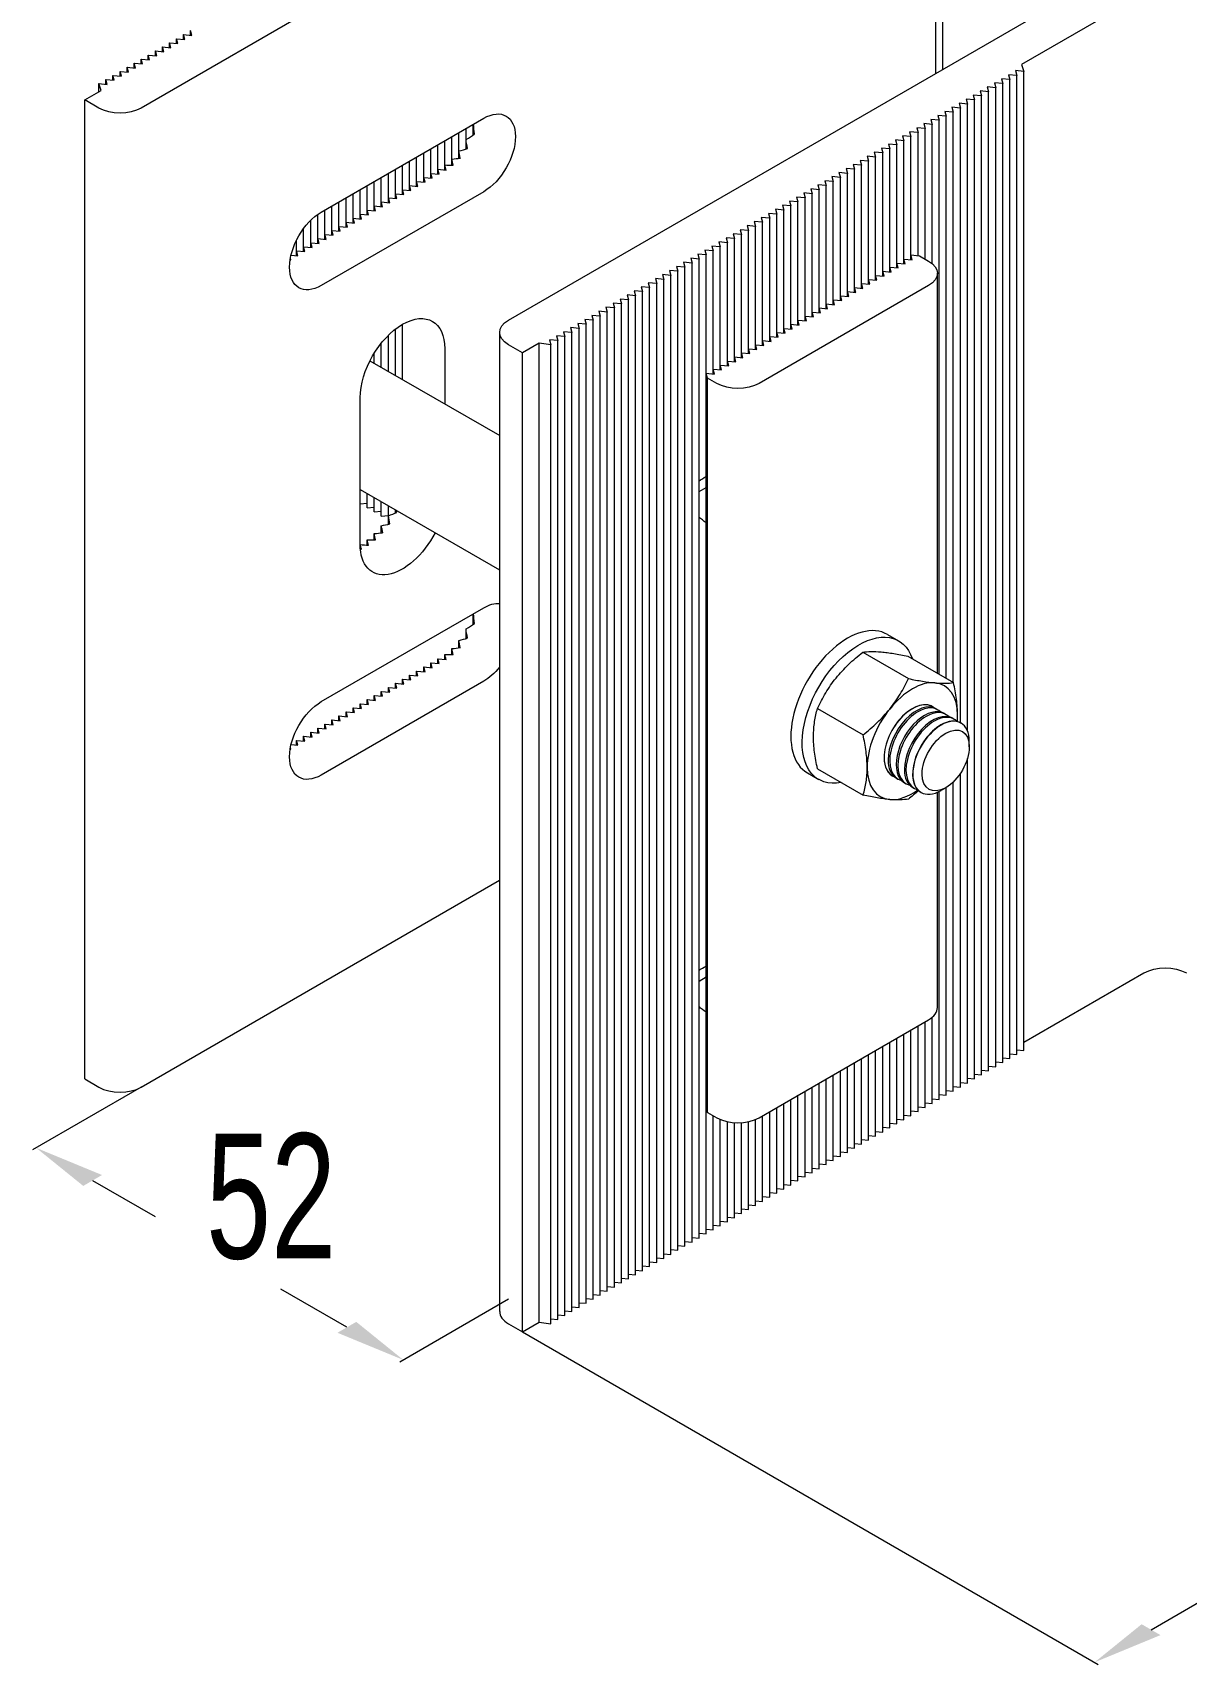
# Model space of a CAD drawing. Extents: x -37 to 4620, y -49 to 348.
# Drawn here: x 1564.87 to 1585.67, y 179.06 to 208.46 of the extents above; entities that cross this region are included whole.
import ezdxf

# ---------------------------------------------------------------- set-up
doc = ezdxf.new("R2010")
doc.units = 0
doc.header["$LTSCALE"] = 5
doc.layers.add('4', color=160, linetype='CONTINUOUS', lineweight=18)
doc.layers.add('PV-B6A89', color=7, linetype='CONTINUOUS', lineweight=15)
doc.styles.add('2-5', font='russ.shx', dxfattribs={"width": 0.7, "height": 2.5})

# ---------------------------------------------------------------- blocks, each defined once
blk = doc.blocks.new('*U43')
at = {"layer": 'PV-B6A89'}
for p, q in [((241.5, -49, 192.5), (281.5, -9, 272.5)), ((282.17, -10.33, 271.83), (281.5, -9, 272.5)), ((281.5, -9, 272.5), (283.06, -9.78, 273.28)), ((282.83, -9.67, 273.17), (283.17, -9.33, 273.83)), ((283.06, -9.78, 273.28), (283.17, -9.33, 273.83)), ((283.17, -9.33, 273.83), (283.73, -9.96, 273.77)), ((283.64, -9.86, 273.78), (283.83, -9.67, 274.17)), ((283.73, -9.96, 273.77), (283.83, -9.67, 274.17)), ((283.83, -9.67, 274.17), (284.4, -10.29, 274.1)), ((284.31, -10.19, 274.11), (284.5, -10, 274.5)), ((284.4, -10.29, 274.1), (284.5, -10, 274.5)), ((284.5, -10, 274.5), (285.06, -10.63, 274.44)), ((284.97, -10.53, 274.45), (285.17, -10.33, 274.83)), ((285.06, -10.63, 274.44), (285.17, -10.33, 274.83)), ((285.17, -10.33, 274.83), (285.73, -10.96, 274.77)), ((285.64, -10.86, 274.78), (285.83, -10.67, 275.17)), ((285.73, -10.96, 274.77), (285.83, -10.67, 275.17)), ((285.83, -10.67, 275.17), (286.4, -11.29, 275.1)), ((286.31, -11.19, 275.11), (286.5, -11, 275.5)), ((286.4, -11.29, 275.1), (286.5, -11, 275.5)), ((286.5, -11, 275.5), (287.06, -11.63, 275.44)), ((286.97, -11.53, 275.45), (287.17, -11.33, 275.83)), ((287.06, -11.63, 275.44), (287.17, -11.33, 275.83)), ((287.17, -11.33, 275.83), (287.73, -11.96, 275.77)), ((287.64, -11.86, 275.78), (287.83, -11.67, 276.17)), ((287.73, -11.96, 275.77), (287.83, -11.67, 276.17)), ((287.83, -11.67, 276.17), (288.4, -12.29, 276.1)), ((288.31, -12.19, 276.11), (288.5, -12, 276.5)), ((288.4, -12.29, 276.1), (288.5, -12, 276.5)), ((288.5, -12, 276.5), (289.06, -12.63, 276.44)), ((288.97, -12.53, 276.45), (289.17, -12.33, 276.83)), ((289.06, -12.63, 276.44), (289.17, -12.33, 276.83)), ((289.17, -12.33, 276.83), (289.73, -12.96, 276.77)), ((289.64, -12.86, 276.78), (289.83, -12.67, 277.17)), ((289.73, -12.96, 276.77), (289.83, -12.67, 277.17)), ((289.83, -12.67, 277.17), (290.4, -13.29, 277.1)), ((290.31, -13.19, 277.11), (290.5, -13, 277.5)), ((290.4, -13.29, 277.1), (290.5, -13, 277.5)), ((290.5, -13, 277.5), (291.06, -13.63, 277.44)), ((341.17, -41.33, 299.83), (285.17, -13.33, 271.83)), ((290.97, -13.53, 277.45), (291.17, -13.33, 277.83)), ((291.06, -13.63, 277.44), (291.17, -13.33, 277.83)), ((291.17, -13.33, 277.83), (291.73, -13.96, 277.77)), ((291.64, -13.86, 277.78), (291.83, -13.67, 278.17)), ((291.73, -13.96, 277.77), (291.83, -13.67, 278.17)), ((289.51, -30.07, 259.44), (289.56, -30.13, 259.44)), ((289.56, -30.13, 259.44), (289.6, -30.02, 259.57)), ((289.77, -29.95, 259.82), (290.23, -30.46, 259.77)), ((290.14, -30.36, 259.78), (290.33, -30.17, 260.17)), ((290.23, -30.46, 259.77), (290.33, -30.17, 260.17)), ((290.33, -30.17, 260.17), (290.78, -29.72, 261.05)), ((290.33, -30.17, 260.17), (290.9, -30.79, 260.1)), ((290.81, -30.69, 260.11), (291, -30.5, 260.5)), ((290.9, -30.79, 260.1), (291, -30.5, 260.5)), ((291, -30.5, 260.5), (291.75, -29.75, 261.99)), ((291, -30.5, 260.5), (291.56, -31.13, 260.44)), ((291.47, -31.03, 260.45), (291.67, -30.83, 260.83)), ((291.56, -31.13, 260.44), (291.67, -30.83, 260.83)), ((291.67, -30.83, 260.83), (292.58, -29.92, 262.66)), ((291.67, -30.83, 260.83), (292.23, -31.46, 260.77)), ((292.33, -31.17, 261.17), (293.32, -30.18, 263.15)), ((293, -31.5, 261.5), (294, -30.5, 263.5)), ((293.67, -30.33, 263.33), (309, -38, 271)), ((293.67, -31.83, 261.83), (294.67, -30.83, 263.83)), ((292.14, -31.36, 260.78), (292.33, -31.17, 261.17)), ((292.23, -31.46, 260.77), (292.33, -31.17, 261.17)), ((292.33, -31.17, 261.17), (292.9, -31.79, 261.1)), ((292.81, -31.69, 261.11), (293, -31.5, 261.5)), ((292.9, -31.79, 261.1), (293, -31.5, 261.5)), ((293, -31.5, 261.5), (293.56, -32.13, 261.44)), ((293.47, -32.03, 261.45), (293.67, -31.83, 261.83)), ((293.56, -32.13, 261.44), (293.67, -31.83, 261.83)), ((293.67, -31.83, 261.83), (294.23, -32.46, 261.77)), ((294.14, -32.36, 261.78), (294.33, -32.17, 262.17)), ((294.23, -32.46, 261.77), (294.33, -32.17, 262.17)), ((294.33, -32.17, 262.17), (295.33, -31.17, 264.17)), ((294.33, -32.17, 262.17), (294.9, -32.79, 262.1)), ((294.81, -32.69, 262.11), (295, -32.5, 262.5)), ((294.9, -32.79, 262.1), (295, -32.5, 262.5)), ((295, -32.5, 262.5), (296, -31.5, 264.5)), ((295, -32.5, 262.5), (295.56, -33.13, 262.44)), ((295.67, -32.83, 262.83), (296.67, -31.83, 264.83)), ((296.33, -33.17, 263.17), (297.33, -32.17, 265.17)), ((297, -33.5, 263.5), (298, -32.5, 265.5)), ((306, -41, 265), (290.67, -33.33, 257.33)), ((295.47, -33.03, 262.45), (295.67, -32.83, 262.83)), ((295.56, -33.13, 262.44), (295.67, -32.83, 262.83)), ((295.67, -32.83, 262.83), (296.23, -33.46, 262.77)), ((296.14, -33.36, 262.78), (296.33, -33.17, 263.17)), ((296.23, -33.46, 262.77), (296.33, -33.17, 263.17)), ((296.33, -33.17, 263.17), (296.9, -33.79, 263.1)), ((296.81, -33.69, 263.11), (297, -33.5, 263.5)), ((296.9, -33.79, 263.1), (297, -33.5, 263.5)), ((297, -33.5, 263.5), (297.56, -34.13, 263.44)), ((297.47, -34.03, 263.45), (297.67, -33.83, 263.83)), ((297.56, -34.13, 263.44), (297.67, -33.83, 263.83)), ((297.67, -33.83, 263.83), (298.67, -32.83, 265.83)), ((297.67, -33.83, 263.83), (298.23, -34.46, 263.77)), ((298.14, -34.36, 263.78), (298.33, -34.17, 264.17)), ((298.23, -34.46, 263.77), (298.33, -34.17, 264.17)), ((298.33, -34.17, 264.17), (299.33, -33.17, 266.17)), ((298.33, -34.17, 264.17), (298.9, -34.79, 264.1)), ((299, -34.5, 264.5), (300, -33.5, 266.5)), ((299.67, -34.83, 264.83), (300.67, -33.83, 266.83)), ((300.33, -35.17, 265.17), (301.33, -34.17, 267.17)), ((298.81, -34.69, 264.11), (299, -34.5, 264.5)), ((298.9, -34.79, 264.1), (299, -34.5, 264.5)), ((299, -34.5, 264.5), (299.56, -35.13, 264.44)), ((299.47, -35.03, 264.45), (299.67, -34.83, 264.83)), ((299.56, -35.13, 264.44), (299.67, -34.83, 264.83)), ((299.67, -34.83, 264.83), (300.23, -35.46, 264.77)), ((300.14, -35.36, 264.78), (300.33, -35.17, 265.17)), ((300.23, -35.46, 264.77), (300.33, -35.17, 265.17)), ((300.33, -35.17, 265.17), (300.9, -35.79, 265.1)), ((300.81, -35.69, 265.11), (301, -35.5, 265.5)), ((300.9, -35.79, 265.1), (301, -35.5, 265.5)), ((301, -35.5, 265.5), (302, -34.5, 267.5)), ((301, -35.5, 265.5), (301.56, -36.13, 265.44)), ((301.47, -36.03, 265.45), (301.67, -35.83, 265.83)), ((301.56, -36.13, 265.44), (301.67, -35.83, 265.83)), ((301.67, -35.83, 265.83), (302.67, -34.83, 267.83)), ((301.67, -35.83, 265.83), (302.23, -36.46, 265.77)), ((302.33, -36.17, 266.17), (303.33, -35.17, 268.17)), ((303, -36.5, 266.5), (304, -35.5, 268.5)), ((303.67, -36.83, 266.83), (304.67, -35.83, 268.83)), ((302.14, -36.36, 265.78), (302.33, -36.17, 266.17)), ((302.23, -36.46, 265.77), (302.33, -36.17, 266.17)), ((302.33, -36.17, 266.17), (302.9, -36.79, 266.1)), ((302.81, -36.69, 266.11), (303, -36.5, 266.5)), ((302.9, -36.79, 266.1), (303, -36.5, 266.5)), ((303, -36.5, 266.5), (303.56, -37.13, 266.44)), ((303.47, -37.03, 266.45), (303.67, -36.83, 266.83)), ((303.56, -37.13, 266.44), (303.67, -36.83, 266.83)), ((303.67, -36.83, 266.83), (304.23, -37.46, 266.77)), ((304.14, -37.36, 266.78), (304.34, -37.16, 267.19)), ((304.34, -37.16, 267.19), (305.33, -36.17, 269.17)), ((304.84, -37.66, 267.18), (305.09, -37.41, 267.67)), ((305.09, -37.41, 267.67), (306, -36.5, 269.5)), ((305.92, -37.58, 268.34), (306.67, -36.83, 269.83)), ((306.89, -37.61, 269.28), (307.33, -37.17, 270.17)), ((307.57, -37.93, 269.64), (308, -37.5, 270.5)), ((305.62, -37.88, 267.73), (305.92, -37.58, 268.34)), ((306.5, -38, 268.5), (306.89, -37.61, 269.28)), ((282.83, -46.67, 236.17), (288.83, -40.67, 248.17)), ((291.04, -39.85, 251.19), (297.17, -52.09, 245.07)), ((291.25, -40.25, 250.99), (291.66, -39.84, 251.81)), ((291.58, -40.92, 250.66), (292.57, -39.93, 252.63)), ((291.91, -41.59, 250.33), (293.39, -40.11, 253.27)), ((292.25, -42.25, 249.99), (294.14, -40.36, 253.78)), ((292.58, -42.92, 249.66), (294.83, -40.67, 254.17)), ((284.5, -45, 239.5), (285.03, -45.47, 239.55)), ((284.83, -45.67, 239.17), (285.42, -45.08, 240.34)), ((284.83, -45.67, 239.17), (285.36, -46.14, 239.22)), ((285.09, -44.41, 240.67), (291.67, -57.58, 234.09)), ((296.83, -44.67, 252.17), (294.58, -46.92, 247.66)), ((283.31, -47.19, 236.12), (283.53, -46.97, 236.56)), ((284.03, -47.47, 236.56), (284.28, -47.22, 237.06)), ((285.17, -46.33, 238.83), (285.75, -45.75, 240.01)), ((285.17, -46.33, 238.83), (285.69, -46.81, 238.89)), ((285.5, -47, 238.5), (286.09, -46.41, 239.67)), ((285.5, -47, 238.5), (286.03, -47.47, 238.55)), ((286.01, -47.49, 238.52), (286.42, -47.08, 239.34)), ((261.38, -87.88, 173.5), (301.38, -47.88, 253.5)), ((284.81, -47.69, 237.12), (285.1, -47.4, 237.7)), ((285.66, -47.84, 237.83), (286.01, -47.49, 238.52)), ((286.62, -47.88, 238.74), (286.75, -47.75, 239.01)), ((302.5, -48, 254.5), (358.5, -76, 282.5)), ((241.5, -49, 192.5), (242.17, -50.33, 191.83)), ((262.17, -90.33, 171.83), (302.17, -50.33, 251.83)), ((269.51, -50.07, 219.44), (269.56, -50.13, 219.44)), ((269.56, -50.13, 219.44), (269.6, -50.02, 219.57)), ((269.77, -49.95, 219.82), (270.23, -50.46, 219.77)), ((270.14, -50.36, 219.78), (270.33, -50.17, 220.17)), ((270.23, -50.46, 219.77), (270.33, -50.17, 220.17)), ((270.33, -50.17, 220.17), (270.9, -50.79, 220.1)), ((270.81, -50.69, 220.11), (271, -50.5, 220.5)), ((270.9, -50.79, 220.1), (271, -50.5, 220.5)), ((271, -50.5, 220.5), (271.56, -51.13, 220.44)), ((273.67, -50.33, 223.33), (289, -58, 231)), ((302.17, -50.33, 251.83), (301.5, -49, 252.5)), ((303.73, -51.12, 252.62), (302.17, -50.33, 251.83)), ((263.73, -91.12, 172.62), (303.73, -51.12, 252.62)), ((264.5, -92, 172.5), (304.5, -52, 252.5)), ((271.47, -51.03, 220.45), (271.67, -50.83, 220.83)), ((271.56, -51.13, 220.44), (271.67, -50.83, 220.83)), ((271.67, -50.83, 220.83), (272.23, -51.46, 220.77)), ((272.14, -51.36, 220.78), (272.33, -51.17, 221.17)), ((272.23, -51.46, 220.77), (272.33, -51.17, 221.17)), ((272.33, -51.17, 221.17), (272.9, -51.79, 221.1)), ((272.81, -51.69, 221.11), (273, -51.5, 221.5)), ((272.9, -51.79, 221.1), (273, -51.5, 221.5)), ((273, -51.5, 221.5), (273.56, -52.13, 221.44)), ((273.47, -52.03, 221.45), (273.67, -51.83, 221.83)), ((273.56, -52.13, 221.44), (273.67, -51.83, 221.83)), ((273.67, -51.83, 221.83), (274.23, -52.46, 221.77)), ((274.14, -52.36, 221.78), (274.33, -52.17, 222.17)), ((274.23, -52.46, 221.77), (274.33, -52.17, 222.17)), ((274.33, -52.17, 222.17), (274.9, -52.79, 222.1)), ((304.5, -52, 252.5), (303.73, -51.12, 252.62)), ((304.6, -51.71, 252.9), (304.5, -52, 252.5)), ((305.17, -52.33, 252.83), (304.6, -51.71, 252.9)), ((305.27, -52.04, 253.23), (305.17, -52.33, 252.83)), ((305.83, -52.67, 253.17), (305.27, -52.04, 253.23)), ((245.17, -53.33, 191.83), (279, -70.25, 208.75)), ((265.17, -92.33, 172.83), (305.17, -52.33, 252.83)), ((265.83, -92.67, 173.17), (305.83, -52.67, 253.17)), ((266.5, -93, 173.5), (306.5, -53, 253.5)), ((267.17, -93.33, 173.83), (307.17, -53.33, 253.83)), ((267.83, -93.67, 174.17), (307.83, -53.67, 254.17)), ((286, -61, 225), (270.67, -53.33, 217.33)), ((274.81, -52.69, 222.11), (275, -52.5, 222.5)), ((274.9, -52.79, 222.1), (275, -52.5, 222.5)), ((275, -52.5, 222.5), (275.56, -53.13, 222.44)), ((275.47, -53.03, 222.45), (275.67, -52.83, 222.83)), ((275.56, -53.13, 222.44), (275.67, -52.83, 222.83)), ((275.67, -52.83, 222.83), (276.23, -53.46, 222.77)), ((276.14, -53.36, 222.78), (276.33, -53.17, 223.17)), ((276.23, -53.46, 222.77), (276.33, -53.17, 223.17)), ((276.33, -53.17, 223.17), (276.9, -53.79, 223.1)), ((276.81, -53.69, 223.11), (277, -53.5, 223.5)), ((276.9, -53.79, 223.1), (277, -53.5, 223.5)), ((277, -53.5, 223.5), (277.56, -54.13, 223.44)), ((277.47, -54.03, 223.45), (277.67, -53.83, 223.83)), ((277.56, -54.13, 223.44), (277.67, -53.83, 223.83)), ((277.67, -53.83, 223.83), (278.23, -54.46, 223.77)), ((305.94, -52.37, 253.56), (305.83, -52.67, 253.17)), ((306.5, -53, 253.5), (305.94, -52.37, 253.56)), ((306.6, -52.71, 253.9), (306.5, -53, 253.5)), ((307.17, -53.33, 253.83), (306.6, -52.71, 253.9)), ((307.27, -53.04, 254.23), (307.17, -53.33, 253.83)), ((307.83, -53.67, 254.17), (307.27, -53.04, 254.23)), ((307.94, -53.37, 254.56), (307.83, -53.67, 254.17)), ((308.5, -54, 254.5), (307.94, -53.37, 254.56)), ((308.6, -53.71, 254.9), (308.5, -54, 254.5)), ((309.17, -54.33, 254.83), (308.6, -53.71, 254.9)), ((268.5, -94, 174.5), (308.5, -54, 254.5)), ((269.17, -94.33, 174.83), (309.17, -54.33, 254.83)), ((269.83, -94.67, 175.17), (309.83, -54.67, 255.17)), ((270.5, -95, 175.5), (310.5, -55, 255.5)), ((271.17, -95.33, 175.83), (311.17, -55.33, 255.83)), ((278.14, -54.36, 223.78), (278.33, -54.17, 224.17)), ((278.23, -54.46, 223.77), (278.33, -54.17, 224.17)), ((278.33, -54.17, 224.17), (278.9, -54.79, 224.1)), ((278.81, -54.69, 224.11), (279, -54.5, 224.5)), ((278.9, -54.79, 224.1), (279, -54.5, 224.5)), ((279, -54.5, 224.5), (279.56, -55.13, 224.44)), ((279.47, -55.03, 224.45), (279.67, -54.83, 224.83)), ((279.56, -55.13, 224.44), (279.67, -54.83, 224.83)), ((279.67, -54.83, 224.83), (280.23, -55.46, 224.77)), ((280.14, -55.36, 224.78), (280.33, -55.17, 225.17)), ((280.23, -55.46, 224.77), (280.33, -55.17, 225.17)), ((280.33, -55.17, 225.17), (280.9, -55.79, 225.1)), ((280.81, -55.69, 225.11), (281, -55.5, 225.5)), ((280.9, -55.79, 225.1), (281, -55.5, 225.5)), ((281, -55.5, 225.5), (281.56, -56.13, 225.44)), ((309.27, -54.04, 255.23), (309.17, -54.33, 254.83)), ((309.83, -54.67, 255.17), (309.27, -54.04, 255.23)), ((309.94, -54.37, 255.56), (309.83, -54.67, 255.17)), ((310.5, -55, 255.5), (309.94, -54.37, 255.56)), ((310.6, -54.71, 255.9), (310.5, -55, 255.5)), ((311.17, -55.33, 255.83), (310.6, -54.71, 255.9)), ((311.27, -55.04, 256.23), (311.17, -55.33, 255.83)), ((311.83, -55.67, 256.17), (311.27, -55.04, 256.23)), ((311.94, -55.37, 256.56), (311.83, -55.67, 256.17)), ((312.5, -56, 256.5), (311.94, -55.37, 256.56)), ((271.83, -95.67, 176.17), (311.83, -55.67, 256.17)), ((272.5, -96, 176.5), (312.5, -56, 256.5)), ((273.17, -96.33, 176.83), (313.17, -56.33, 256.83)), ((273.83, -96.67, 177.17), (313.83, -56.67, 257.17)), ((274.5, -97, 177.5), (314.5, -57, 257.5)), ((281.47, -56.03, 225.45), (281.67, -55.83, 225.83)), ((281.56, -56.13, 225.44), (281.67, -55.83, 225.83)), ((281.67, -55.83, 225.83), (282.23, -56.46, 225.77)), ((282.14, -56.36, 225.78), (282.33, -56.17, 226.17)), ((282.23, -56.46, 225.77), (282.33, -56.17, 226.17)), ((282.33, -56.17, 226.17), (282.9, -56.79, 226.1)), ((282.81, -56.69, 226.11), (283, -56.5, 226.5)), ((282.9, -56.79, 226.1), (283, -56.5, 226.5)), ((283, -56.5, 226.5), (283.56, -57.13, 226.44)), ((283.47, -57.03, 226.45), (283.67, -56.83, 226.83)), ((283.56, -57.13, 226.44), (283.67, -56.83, 226.83)), ((283.67, -56.83, 226.83), (284.23, -57.46, 226.77)), ((312.6, -55.71, 256.9), (312.5, -56, 256.5)), ((313.17, -56.33, 256.83), (312.6, -55.71, 256.9)), ((313.27, -56.04, 257.23), (313.17, -56.33, 256.83)), ((313.83, -56.67, 257.17), (313.27, -56.04, 257.23)), ((313.94, -56.37, 257.56), (313.83, -56.67, 257.17)), ((314.5, -57, 257.5), (313.94, -56.37, 257.56)), ((314.6, -56.71, 257.9), (314.5, -57, 257.5)), ((315.17, -57.33, 257.83), (314.6, -56.71, 257.9)), ((315.27, -57.04, 258.23), (315.17, -57.33, 257.83)), ((315.83, -57.67, 258.17), (315.27, -57.04, 258.23)), ((275.17, -97.33, 177.83), (315.17, -57.33, 257.83)), ((275.83, -97.67, 178.17), (315.83, -57.67, 258.17)), ((276.5, -98, 178.5), (316.5, -58, 258.5)), ((277.17, -98.33, 178.83), (317.17, -58.33, 258.83)), ((277.83, -98.67, 179.17), (317.83, -58.67, 259.17)), ((284.14, -57.36, 226.78), (284.34, -57.16, 227.19)), ((284.84, -57.66, 227.18), (285.09, -57.41, 227.67)), ((285.62, -57.88, 227.73), (285.92, -57.58, 228.34)), ((286.5, -58, 228.5), (286.89, -57.61, 229.28)), ((287.57, -57.93, 229.64), (288, -57.5, 230.5)), ((315.94, -57.37, 258.56), (315.83, -57.67, 258.17)), ((316.5, -58, 258.5), (315.94, -57.37, 258.56)), ((316.6, -57.71, 258.9), (316.5, -58, 258.5)), ((317.17, -58.33, 258.83), (316.6, -57.71, 258.9)), ((317.27, -58.04, 259.23), (317.17, -58.33, 258.83)), ((317.83, -58.67, 259.17), (317.27, -58.04, 259.23)), ((317.94, -58.37, 259.56), (317.83, -58.67, 259.17)), ((318.5, -59, 259.5), (317.94, -58.37, 259.56)), ((318.6, -58.71, 259.9), (318.5, -59, 259.5)), ((319.17, -59.33, 259.83), (318.6, -58.71, 259.9)), ((308.5, -69, 239.5), (318.5, -59, 259.5)), ((310.11, -68.39, 241.72), (319.17, -59.33, 259.83)), ((314.81, -64.69, 250.11), (319.83, -59.67, 260.17)), ((315.47, -65.03, 250.45), (320.5, -60, 260.5)), ((316.14, -65.36, 250.78), (321.17, -60.33, 260.83)), ((319.27, -59.04, 260.23), (319.17, -59.33, 259.83)), ((319.83, -59.67, 260.17), (319.27, -59.04, 260.23)), ((319.94, -59.37, 260.56), (319.83, -59.67, 260.17)), ((320.5, -60, 260.5), (319.94, -59.37, 260.56)), ((320.6, -59.71, 260.9), (320.5, -60, 260.5)), ((321.17, -60.33, 260.83), (320.6, -59.71, 260.9)), ((321.27, -60.04, 261.23), (321.17, -60.33, 260.83)), ((321.83, -60.67, 261.17), (321.27, -60.04, 261.23)), ((321.94, -60.37, 261.56), (321.83, -60.67, 261.17)), ((322.5, -61, 261.5), (321.94, -60.37, 261.56)), ((342.83, -68.17, 274.67), (351.67, -59.33, 292.33)), ((343.5, -68.5, 275), (352, -60, 292)), ((316.81, -65.69, 251.11), (321.83, -60.67, 261.17)), ((317.47, -66.03, 251.45), (322.5, -61, 261.5)), ((318.14, -66.36, 251.78), (323.17, -61.33, 261.83)), ((318.81, -66.69, 252.11), (323.83, -61.67, 262.17)), ((319.47, -67.03, 252.45), (324.5, -62, 262.5)), ((322.6, -60.71, 261.9), (322.5, -61, 261.5)), ((323.17, -61.33, 261.83), (322.6, -60.71, 261.9)), ((323.27, -61.04, 262.23), (323.17, -61.33, 261.83)), ((323.83, -61.67, 262.17), (323.27, -61.04, 262.23)), ((323.94, -61.37, 262.56), (323.83, -61.67, 262.17)), ((324.5, -62, 262.5), (323.94, -61.37, 262.56)), ((324.6, -61.71, 262.9), (324.5, -62, 262.5)), ((325.17, -62.33, 262.83), (324.6, -61.71, 262.9)), ((325.27, -62.04, 263.23), (325.17, -62.33, 262.83)), ((325.83, -62.67, 263.17), (325.27, -62.04, 263.23)), ((320.14, -67.36, 252.78), (325.17, -62.33, 262.83)), ((320.81, -67.69, 253.11), (325.83, -62.67, 263.17)), ((321.47, -68.03, 253.45), (326.5, -63, 263.5)), ((322.14, -68.36, 253.78), (327.17, -63.33, 263.83)), ((322.81, -68.69, 254.11), (327.83, -63.67, 264.17)), ((325.94, -62.37, 263.56), (325.83, -62.67, 263.17)), ((326.5, -63, 263.5), (325.94, -62.37, 263.56)), ((326.6, -62.71, 263.9), (326.5, -63, 263.5)), ((327.17, -63.33, 263.83), (326.6, -62.71, 263.9)), ((327.27, -63.04, 264.23), (327.17, -63.33, 263.83)), ((327.83, -63.67, 264.17), (327.27, -63.04, 264.23)), ((327.94, -63.37, 264.56), (327.83, -63.67, 264.17)), ((328.5, -64, 264.5), (327.94, -63.37, 264.56)), ((284.23, -94.46, 189.77), (314.23, -64.46, 249.77)), ((314.23, -64.46, 249.77), (314.33, -64.17, 250.17)), ((314.67, -65.33, 249.33), (314.23, -64.46, 249.77)), ((314.33, -64.17, 250.17), (314.9, -64.79, 250.1)), ((314.9, -64.79, 250.1), (315, -64.5, 250.5)), ((315, -64.5, 250.5), (315.56, -65.13, 250.44)), ((315.56, -65.13, 250.44), (315.67, -64.83, 250.83)), ((315.67, -64.83, 250.83), (316.23, -65.46, 250.77)), ((316.23, -65.46, 250.77), (316.33, -65.17, 251.17)), ((316.33, -65.17, 251.17), (316.9, -65.79, 251.1)), ((323.47, -69.03, 254.45), (328.5, -64, 264.5)), ((324.14, -69.36, 254.78), (329.17, -64.33, 264.83)), ((324.81, -69.69, 255.11), (329.83, -64.67, 265.17)), ((325.47, -70.03, 255.45), (330.5, -65, 265.5)), ((328.6, -63.71, 264.9), (328.5, -64, 264.5)), ((329.17, -64.33, 264.83), (328.6, -63.71, 264.9)), ((329.27, -64.04, 265.23), (329.17, -64.33, 264.83)), ((329.83, -64.67, 265.17), (329.27, -64.04, 265.23)), ((329.94, -64.37, 265.56), (329.83, -64.67, 265.17)), ((330.5, -65, 265.5), (329.94, -64.37, 265.56)), ((330.6, -64.71, 265.9), (330.5, -65, 265.5)), ((331.17, -65.33, 265.83), (330.6, -64.71, 265.9)), ((331.27, -65.04, 266.23), (331.17, -65.33, 265.83)), ((331.83, -65.67, 266.17), (331.27, -65.04, 266.23)), ((316.9, -65.79, 251.1), (317, -65.5, 251.5)), ((317, -65.5, 251.5), (317.56, -66.13, 251.44)), ((317.56, -66.13, 251.44), (317.67, -65.83, 251.83)), ((317.67, -65.83, 251.83), (318.23, -66.46, 251.77)), ((318.23, -66.46, 251.77), (318.33, -66.17, 252.17)), ((318.33, -66.17, 252.17), (318.9, -66.79, 252.1)), ((318.9, -66.79, 252.1), (319, -66.5, 252.5)), ((319, -66.5, 252.5), (319.56, -67.13, 252.44)), ((319.56, -67.13, 252.44), (319.67, -66.83, 252.83)), ((319.67, -66.83, 252.83), (320.23, -67.46, 252.77)), ((326.14, -70.36, 255.78), (331.17, -65.33, 265.83)), ((326.81, -70.69, 256.11), (331.83, -65.67, 266.17)), ((327.47, -71.03, 256.45), (332.5, -66, 266.5)), ((328.14, -71.36, 256.78), (333.17, -66.33, 266.83)), ((328.81, -71.69, 257.11), (333.83, -66.67, 267.17)), ((331.94, -65.37, 266.56), (331.83, -65.67, 266.17)), ((332.5, -66, 266.5), (331.94, -65.37, 266.56)), ((332.6, -65.71, 266.9), (332.5, -66, 266.5)), ((333.17, -66.33, 266.83), (332.6, -65.71, 266.9)), ((333.27, -66.04, 267.23), (333.17, -66.33, 266.83)), ((333.83, -66.67, 267.17), (333.27, -66.04, 267.23)), ((333.94, -66.37, 267.56), (333.83, -66.67, 267.17)), ((334.5, -67, 267.5), (333.94, -66.37, 267.56)), ((334.6, -66.71, 267.9), (334.5, -67, 267.5)), ((335.17, -67.33, 267.83), (334.6, -66.71, 267.9)), ((308.22, -70.28, 237.95), (310.11, -68.39, 241.72)), ((309, -68.5, 240.5), (309.67, -68.83, 240.83)), ((333.67, -76.33, 257.33), (317.67, -68.33, 249.33)), ((320.23, -67.46, 252.77), (320.33, -67.17, 253.17)), ((320.33, -67.17, 253.17), (320.9, -67.79, 253.1)), ((320.9, -67.79, 253.1), (321, -67.5, 253.5)), ((321, -67.5, 253.5), (321.56, -68.13, 253.44)), ((321.56, -68.13, 253.44), (321.67, -67.83, 253.83)), ((321.67, -67.83, 253.83), (322.23, -68.46, 253.77)), ((322.23, -68.46, 253.77), (322.33, -68.17, 254.17)), ((322.33, -68.17, 254.17), (322.9, -68.79, 254.1)), ((322.9, -68.79, 254.1), (323, -68.5, 254.5)), ((323, -68.5, 254.5), (323.56, -69.13, 254.44)), ((329.47, -72.03, 257.45), (334.5, -67, 267.5)), ((330.14, -72.36, 257.78), (335.17, -67.33, 267.83)), ((330.81, -72.69, 258.11), (335.83, -67.67, 268.17)), ((331.47, -73.03, 258.45), (336.5, -68, 268.5)), ((332.14, -73.36, 258.78), (337.17, -68.33, 268.83)), ((335.27, -67.04, 268.23), (335.17, -67.33, 267.83)), ((335.83, -67.67, 268.17), (335.27, -67.04, 268.23)), ((335.94, -67.37, 268.56), (335.83, -67.67, 268.17)), ((336.5, -68, 268.5), (335.94, -67.37, 268.56)), ((336.6, -67.71, 268.9), (336.5, -68, 268.5)), ((337.17, -68.33, 268.83), (336.6, -67.71, 268.9)), ((337.27, -68.04, 269.23), (337.17, -68.33, 268.83)), ((337.83, -68.67, 269.17), (337.27, -68.04, 269.23)), ((337.94, -68.37, 269.56), (337.83, -68.67, 269.17)), ((338.5, -69, 269.5), (337.94, -68.37, 269.56)), ((288.5, -89, 199.5), (308.5, -69, 239.5)), ((323.56, -69.13, 254.44), (323.67, -68.83, 254.83)), ((323.67, -68.83, 254.83), (324.23, -69.46, 254.77)), ((324.23, -69.46, 254.77), (324.33, -69.17, 255.17)), ((324.33, -69.17, 255.17), (324.9, -69.79, 255.1)), ((324.9, -69.79, 255.1), (325, -69.5, 255.5)), ((325, -69.5, 255.5), (325.56, -70.13, 255.44)), ((325.56, -70.13, 255.44), (325.67, -69.83, 255.83)), ((325.67, -69.83, 255.83), (326.23, -70.46, 255.77)), ((326.23, -70.46, 255.77), (326.33, -70.17, 256.17)), ((326.33, -70.17, 256.17), (326.9, -70.79, 256.1)), ((332.81, -73.69, 259.11), (337.83, -68.67, 269.17)), ((333.47, -74.03, 259.45), (338.5, -69, 269.5)), ((334.14, -74.36, 259.78), (339.17, -69.33, 269.83)), ((334.5, -75, 259.5), (339.83, -69.67, 270.17)), ((334.82, -75.68, 259.13), (340.5, -70, 270.5)), ((338.6, -68.71, 269.9), (338.5, -69, 269.5)), ((339.17, -69.33, 269.83), (338.6, -68.71, 269.9)), ((339.27, -69.04, 270.23), (339.17, -69.33, 269.83)), ((339.83, -69.67, 270.17), (339.27, -69.04, 270.23)), ((339.94, -69.37, 270.56), (339.83, -69.67, 270.17)), ((340.5, -70, 270.5), (339.94, -69.37, 270.56)), ((340.6, -69.71, 270.9), (340.5, -70, 270.5)), ((341.17, -70.33, 270.83), (340.6, -69.71, 270.9)), ((341.27, -70.04, 271.23), (341.17, -70.33, 270.83)), ((341.83, -70.67, 271.17), (341.27, -70.04, 271.23)), ((290.11, -88.39, 201.72), (308.22, -70.28, 237.95)), ((318.05, -96.45, 221.6), (343.17, -71.33, 271.83)), ((318.22, -97.28, 220.94), (343.83, -71.67, 272.17)), ((318.53, -92.97, 225.56), (341.17, -70.33, 270.83)), ((318.87, -93.63, 225.23), (341.83, -70.67, 271.17)), ((319.2, -94.3, 224.9), (342.5, -71, 271.5)), ((326.9, -70.79, 256.1), (327, -70.5, 256.5)), ((327, -70.5, 256.5), (327.56, -71.13, 256.44)), ((327.56, -71.13, 256.44), (327.67, -70.83, 256.83)), ((327.67, -70.83, 256.83), (328.23, -71.46, 256.77)), ((328.23, -71.46, 256.77), (328.33, -71.17, 257.17)), ((328.33, -71.17, 257.17), (328.9, -71.79, 257.1)), ((328.9, -71.79, 257.1), (329, -71.5, 257.5)), ((329, -71.5, 257.5), (329.56, -72.13, 257.44)), ((329.56, -72.13, 257.44), (329.67, -71.83, 257.83)), ((329.67, -71.83, 257.83), (330.23, -72.46, 257.77)), ((341.94, -70.37, 271.56), (341.83, -70.67, 271.17)), ((342.5, -71, 271.5), (341.94, -70.37, 271.56)), ((342.6, -70.71, 271.9), (342.5, -71, 271.5)), ((343.17, -71.33, 271.83), (342.6, -70.71, 271.9)), ((343.27, -71.04, 272.23), (343.17, -71.33, 271.83)), ((343.83, -71.67, 272.17), (343.27, -71.04, 272.23)), ((343.94, -71.37, 272.56), (343.83, -71.67, 272.17)), ((344.5, -72, 272.5), (343.94, -71.37, 272.56)), ((344.6, -71.71, 272.9), (344.5, -72, 272.5)), ((345.17, -72.33, 272.83), (344.6, -71.71, 272.9)), ((304.5, -112, 192.5), (344.5, -72, 272.5)), ((305.17, -112.33, 192.83), (345.17, -72.33, 272.83)), ((305.83, -112.67, 193.17), (345.83, -72.67, 273.17)), ((306.5, -113, 193.5), (346.5, -73, 273.5)), ((307.17, -113.33, 193.83), (347.17, -73.33, 273.83)), ((330.23, -72.46, 257.77), (330.33, -72.17, 258.17)), ((330.33, -72.17, 258.17), (330.9, -72.79, 258.1)), ((330.9, -72.79, 258.1), (331, -72.5, 258.5)), ((331, -72.5, 258.5), (331.56, -73.13, 258.44)), ((331.56, -73.13, 258.44), (331.67, -72.83, 258.83)), ((331.67, -72.83, 258.83), (332.23, -73.46, 258.77)), ((332.23, -73.46, 258.77), (332.33, -73.17, 259.17)), ((332.33, -73.17, 259.17), (332.9, -73.79, 259.1)), ((345.27, -72.04, 273.23), (345.17, -72.33, 272.83)), ((345.83, -72.67, 273.17), (345.27, -72.04, 273.23)), ((345.94, -72.37, 273.56), (345.83, -72.67, 273.17)), ((346.5, -73, 273.5), (345.94, -72.37, 273.56)), ((346.6, -72.71, 273.9), (346.5, -73, 273.5)), ((347.17, -73.33, 273.83), (346.6, -72.71, 273.9)), ((347.27, -73.04, 274.23), (347.17, -73.33, 273.83)), ((347.83, -73.67, 274.17), (347.27, -73.04, 274.23)), ((347.94, -73.37, 274.56), (347.83, -73.67, 274.17)), ((348.5, -74, 274.5), (347.94, -73.37, 274.56)), ((307.83, -113.67, 194.17), (347.83, -73.67, 274.17)), ((308.5, -114, 194.5), (348.5, -74, 274.5)), ((309.17, -114.33, 194.83), (349.17, -74.33, 274.83)), ((332.9, -73.79, 259.1), (333, -73.5, 259.5)), ((333, -73.5, 259.5), (333.56, -74.13, 259.44)), ((333.56, -74.13, 259.44), (333.67, -73.83, 259.83)), ((333.67, -73.83, 259.83), (334.23, -74.46, 259.77)), ((334.23, -74.46, 259.77), (334.67, -75.33, 259.33)), ((348.6, -73.71, 274.9), (348.5, -74, 274.5)), ((349.17, -74.33, 274.83), (348.6, -73.71, 274.9)), ((349.27, -73.88, 275.38), (349.17, -74.33, 274.83)), ((360.83, -79.67, 281.17), (349.27, -73.88, 275.38)), ((318.45, -92.8, 225.65), (334.79, -76.45, 258.33)), ((308.52, -85.75, 222.77), (310.67, -90.05, 220.62)), ((305.18, -87.67, 217.51), (305.71, -88.73, 216.98)), ((314.02, -86.65, 227.37), (316.17, -90.96, 225.22)), ((316.49, -87.67, 228.82), (317.02, -88.73, 228.29)), ((261.5, -89, 172.5), (262.17, -90.33, 171.83)), ((278.5, -99, 179.5), (288.5, -89, 199.5)), ((288.22, -90.28, 197.95), (290.11, -88.39, 201.72)), ((289, -88.5, 200.5), (289.67, -88.83, 200.83)), ((306.06, -88.21, 217.85), (308.21, -92.52, 215.69)), ((262.17, -90.33, 171.83), (263.73, -91.12, 172.62)), ((263.73, -91.12, 172.62), (264.5, -92, 172.5)), ((279.17, -99.33, 179.83), (288.22, -90.28, 197.95)), ((317.06, -90.02, 227.04), (319.21, -94.32, 224.89)), ((264.69, -91.81, 172.89), (265.17, -92.33, 172.83)), ((265.36, -92.14, 173.22), (265.83, -92.67, 173.17)), ((266.03, -92.47, 173.55), (266.5, -93, 173.5)), ((266.69, -92.81, 173.89), (267.17, -93.33, 173.83)), ((267.36, -93.14, 174.22), (267.83, -93.67, 174.17)), ((268.03, -93.47, 174.55), (268.5, -94, 174.5)), ((268.69, -93.81, 174.89), (269.17, -94.33, 174.83)), ((269.36, -94.14, 175.22), (269.83, -94.67, 175.17)), ((270.03, -94.47, 175.55), (270.5, -95, 175.5)), ((284.33, -94.17, 190.17), (284.23, -94.46, 189.77)), ((284.23, -94.46, 189.77), (284.67, -95.33, 189.33)), ((311.26, -94.17, 217.08), (311.33, -94.33, 217.01)), ((316.92, -94.17, 222.74), (316.99, -94.33, 222.67)), ((270.69, -94.81, 175.89), (271.17, -95.33, 175.83)), ((271.36, -95.14, 176.22), (271.83, -95.67, 176.17)), ((272.03, -95.47, 176.55), (272.5, -96, 176.5)), ((272.69, -95.81, 176.89), (273.17, -96.33, 176.83)), ((273.36, -96.14, 177.22), (273.83, -96.67, 177.17)), ((279.83, -99.67, 180.17), (284.5, -95, 189.5)), ((280.5, -100, 180.5), (284.85, -95.65, 189.19)), ((281.17, -100.33, 180.83), (285.26, -96.24, 189.01)), ((311.64, -94.94, 216.7), (311.72, -95.1, 216.62)), ((312.03, -95.72, 216.31), (312.11, -95.87, 216.24)), ((317.3, -94.94, 222.36), (317.38, -95.1, 222.28)), ((317.69, -95.72, 221.97), (317.76, -95.87, 221.89)), ((274.03, -96.47, 177.55), (274.5, -97, 177.5)), ((274.69, -96.81, 177.89), (275.17, -97.33, 177.83)), ((275.36, -97.14, 178.22), (275.83, -97.67, 178.17)), ((276.03, -97.47, 178.55), (276.5, -98, 178.5)), ((276.69, -97.81, 178.89), (277.17, -98.33, 178.83)), ((281.83, -100.67, 181.17), (285.71, -96.79, 188.93)), ((282.5, -101, 181.5), (286.21, -97.29, 188.93)), ((283.17, -101.33, 181.83), (286.76, -97.74, 189.01)), ((301.17, -110.33, 190.83), (313.75, -97.75, 216)), ((304.79, -106.45, 198.33), (313.59, -97.66, 215.93)), ((312.41, -96.49, 215.93), (312.42, -96.51, 215.92)), ((314.36, -98.06, 216.3), (313.92, -97.84, 216.08)), ((317.7, -98.06, 219.64), (317.92, -97.84, 220.08)), ((318.07, -96.49, 221.59), (318.08, -96.51, 221.58)), ((277.36, -98.14, 179.22), (277.83, -98.67, 179.17)), ((278.03, -98.47, 179.55), (278.5, -99, 179.5)), ((278.69, -98.81, 179.89), (279.17, -99.33, 179.83)), ((279.36, -99.14, 180.22), (279.83, -99.67, 180.17)), ((280.03, -99.47, 180.55), (280.5, -100, 180.5)), ((283.83, -101.67, 182.17), (287.35, -98.15, 189.19)), ((284.5, -102, 182.5), (288, -98.5, 189.5)), ((285.17, -102.33, 182.83), (288.67, -98.83, 189.83)), ((285.83, -102.67, 183.17), (289.33, -99.17, 190.17)), ((286.5, -103, 183.5), (290, -99.5, 190.5)), ((287.67, -98.33, 189.33), (303.67, -106.33, 197.33)), ((301.83, -110.67, 191.17), (314.41, -98.09, 216.33)), ((302.5, -111, 191.5), (315.14, -98.36, 216.78)), ((303.17, -111.33, 191.83), (315.99, -98.51, 217.48)), ((303.83, -111.67, 192.17), (317.1, -98.4, 218.7)), ((280.69, -99.81, 180.89), (281.17, -100.33, 180.83)), ((281.36, -100.14, 181.22), (281.83, -100.67, 181.17)), ((282.03, -100.47, 181.55), (282.5, -101, 181.5)), ((282.69, -100.81, 181.89), (283.17, -101.33, 181.83)), ((283.36, -101.14, 182.22), (283.83, -101.67, 182.17)), ((287.17, -103.33, 183.83), (290.67, -99.83, 190.83)), ((287.83, -103.67, 184.17), (291.33, -100.17, 191.17)), ((288.5, -104, 184.5), (292, -100.5, 191.5)), ((289.17, -104.33, 184.83), (292.67, -100.83, 191.83)), ((289.83, -104.67, 185.17), (293.33, -101.17, 192.17)), ((284.03, -101.47, 182.55), (284.5, -102, 182.5)), ((284.69, -101.81, 182.89), (285.17, -102.33, 182.83)), ((285.36, -102.14, 183.22), (285.83, -102.67, 183.17)), ((286.03, -102.47, 183.55), (286.5, -103, 183.5)), ((286.69, -102.81, 183.89), (287.17, -103.33, 183.83)), ((290.5, -105, 185.5), (294, -101.5, 192.5)), ((291.17, -105.33, 185.83), (294.67, -101.83, 192.83)), ((291.83, -105.67, 186.17), (295.33, -102.17, 193.17)), ((292.5, -106, 186.5), (296, -102.5, 193.5)), ((293.17, -106.33, 186.83), (296.67, -102.83, 193.83)), ((287.36, -103.14, 184.22), (287.83, -103.67, 184.17)), ((288.03, -103.47, 184.55), (288.5, -104, 184.5)), ((288.69, -103.81, 184.89), (289.17, -104.33, 184.83)), ((289.36, -104.14, 185.22), (289.83, -104.67, 185.17)), ((290.03, -104.47, 185.55), (290.5, -105, 185.5)), ((293.83, -106.67, 187.17), (297.33, -103.17, 194.17)), ((294.5, -107, 187.5), (298, -103.5, 194.5)), ((295.17, -107.33, 187.83), (298.67, -103.83, 194.83)), ((295.83, -107.67, 188.17), (299.33, -104.17, 195.17)), ((296.5, -108, 188.5), (300, -104.5, 195.5)), ((290.69, -104.81, 185.89), (291.17, -105.33, 185.83)), ((291.36, -105.14, 186.22), (291.83, -105.67, 186.17)), ((292.03, -105.47, 186.55), (292.5, -106, 186.5)), ((292.69, -105.81, 186.89), (293.17, -106.33, 186.83)), ((293.36, -106.14, 187.22), (293.83, -106.67, 187.17)), ((297.17, -108.33, 188.83), (300.67, -104.83, 195.83)), ((297.83, -108.67, 189.17), (301.33, -105.17, 196.17)), ((298.5, -109, 189.5), (302, -105.5, 196.5)), ((299.17, -109.33, 189.83), (302.67, -105.83, 196.83)), ((294.03, -106.47, 187.55), (294.5, -107, 187.5)), ((294.69, -106.81, 187.89), (295.17, -107.33, 187.83)), ((295.36, -107.14, 188.22), (295.83, -107.67, 188.17)), ((296.03, -107.47, 188.55), (296.5, -108, 188.5)), ((299.83, -109.67, 190.17), (303.33, -106.17, 197.17)), ((300.5, -110, 190.5), (304.02, -106.48, 197.53)), ((296.69, -107.81, 188.89), (297.17, -108.33, 188.83)), ((297.36, -108.14, 189.22), (297.83, -108.67, 189.17)), ((298.03, -108.47, 189.55), (298.5, -109, 189.5)), ((298.69, -108.81, 189.89), (299.17, -109.33, 189.83)), ((299.36, -109.14, 190.22), (299.83, -109.67, 190.17)), ((300.03, -109.47, 190.55), (300.5, -110, 190.5)), ((300.69, -109.81, 190.89), (301.17, -110.33, 190.83)), ((301.36, -110.14, 191.22), (301.83, -110.67, 191.17)), ((302.03, -110.47, 191.55), (302.5, -111, 191.5)), ((302.69, -110.81, 191.89), (303.17, -111.33, 191.83)), ((303.36, -111.14, 192.22), (303.83, -111.67, 192.17)), ((304.03, -111.47, 192.55), (304.5, -112, 192.5)), ((304.69, -111.81, 192.89), (305.17, -112.33, 192.83)), ((305.36, -112.14, 193.22), (305.83, -112.67, 193.17)), ((306.03, -112.47, 193.55), (306.5, -113, 193.5)), ((306.69, -112.81, 193.89), (307.17, -113.33, 193.83)), ((307.36, -113.14, 194.22), (307.83, -113.67, 194.17)), ((308.03, -113.47, 194.55), (308.5, -114, 194.5)), ((308.69, -113.81, 194.89), (309.17, -114.33, 194.83)), ((309.5, -114, 195.5), (320.83, -119.67, 201.17))]:
    blk.add_line(p, q, dxfattribs=at)
at = {"layer": 'PV-B6A89', "extrusion": (0.57735, 0.57735, -0.57735)}
for centre, major_axis, ratio, start_param, end_param in [((284.17, -11.33, 272.83), (-2.12, 2.12), 0.57735, -2.356194, -0.785398), ((292.17, -31.83, 260.33), (-3.18, 0, -3.18), 0.57735, -0.785398, 2.356194), ((305.73, -35.96, 269.77), (1.66, 3, 4.66), 0.133179, -2.247152, -2.135811), ((306.19, -36.88, 269.31), (1.66, 3, 4.66), 0.133179, -2.023059, -1.907316), ((307.57, -39.65, 267.93), (1.66, 3, 4.66), 0.133179, -1.152238, -0.958705), ((306.65, -37.8, 268.85), (1.66, 3, 4.66), 0.133179, -1.786598, -1.658121), ((307.5, -39.5, 268), (3.18, 0, 3.18), 0.57735, -0.785398, 2.356194), ((307.11, -38.72, 268.39), (1.66, 3, 4.66), 0.133179, -1.517425, -1.35603), ((292.83, -42.67, 250.17), (4.24, 0, 4.24), 0.57735, -2.356194, 0.785398), ((286.83, -48.67, 238.17), (-4.24, 0, -4.24), 0.57735, -1.660744, 0.785398), ((284.83, -44.67, 240.17), (-2.22, -4, -6.22), 0.133179, 0.81101, 0.89444), ((285.29, -45.59, 239.71), (-2.22, -4, -6.22), 0.133179, 0.97787, 1.061888), ((285.75, -46.51, 239.25), (-2.22, -4, -6.22), 0.133179, 1.14712, 1.234277), ((286.22, -47.43, 238.78), (-2.22, -4, -6.22), 0.133179, 1.324216, 1.418039), ((286.68, -48.35, 238.32), (-2.22, -4, -6.22), 0.133179, 1.517267, 1.624168), ((287.14, -49.27, 237.86), (-2.22, -4, -6.22), 0.133179, 1.742502, 1.769786), ((303.5, -50, 253.5), (-2.12, 2.12), 0.57735, -0.785398, 0.785398), ((272.17, -51.83, 220.33), (-3.18, 0, -3.18), 0.57735, -0.785398, 2.356194), ((285.73, -55.96, 229.77), (1.66, 3, 4.66), 0.133179, -2.247152, -2.135811), ((286.19, -56.88, 229.31), (1.66, 3, 4.66), 0.133179, -2.023059, -1.907316), ((286.65, -57.8, 228.85), (1.66, 3, 4.66), 0.133179, -1.786598, -1.658121), ((287.11, -58.72, 228.39), (1.66, 3, 4.66), 0.133179, -1.517425, -1.35603), ((287.57, -59.65, 227.93), (1.66, 3, 4.66), 0.133179, -1.152238, -0.958705), ((287.5, -59.5, 228), (3.18, 0, 3.18), 0.57735, -0.785398, -0.25991), ((287.5, -59.5, 228), (-3.18, 0, -3.18), 0.57735, -1.310886, -0.785398), ((316.67, -66.33, 250.33), (-2.12, 2.12), 0.57735, -2.356194, -0.785398), ((313.11, -73.72, 239.39), (-4.98, 5.72, 0.75), 0.479414, 0.455657, 0.621914), ((313.11, -73.72, 239.39), (-4.98, 5.72, 0.75), 0.479414, -0.737433, -0.571176), ((332.67, -74.33, 258.33), (2.12, -2.12), 0.57735, -0.785398, 0.785398), ((311.37, -88.73, 222.63), (-5.66, 0, -5.66), 0.57735, -0.468417, 3.61001), ((293.11, -93.72, 199.39), (-4.98, 5.72, 0.75), 0.479414, 0.455657, 0.621914), ((293.11, -93.72, 199.39), (-4.98, 5.72, 0.75), 0.479414, -0.737433, -0.571176), ((321.83, -121.67, 200.17), (2.12, -2.12), 0.57735, -2.356194, -0.785398)]:
    blk.add_ellipse(centre, major_axis=major_axis, ratio=ratio, start_param=start_param, end_param=end_param, dxfattribs=at)
at = {"layer": 'PV-B6A89', "extrusion": (-0.57735, -0.57735, 0.57735)}
for centre, major_axis, ratio, start_param, end_param in [((305.27, -35.04, 270.23), (4.98, -5.72, -0.75), 0.479414, -1.401696, -1.288944), ((304.81, -34.12, 270.69), (4.98, -5.72, -0.75), 0.479414, -1.1732, -1.052483), ((304.35, -33.2, 271.15), (4.98, -5.72, -0.75), 0.479414, -0.924006, -0.783309), ((303.89, -32.28, 271.61), (4.98, -5.72, -0.75), 0.479414, -0.621914, -0.418123), ((285.29, -45.59, 239.71), (-6.64, 7.63, 0.99), 0.479414, 1.533608, 1.545126), ((284.83, -44.67, 240.17), (-6.64, 7.63, 0.99), 0.479414, 1.628556, 1.711986), ((284.37, -43.75, 240.63), (-6.64, 7.63, 0.99), 0.479414, 1.796004, 1.881236), ((283.91, -42.82, 241.09), (-6.64, 7.63, 0.99), 0.479414, 1.968393, 2.058331), ((283.45, -41.9, 241.55), (-6.64, 7.63, 0.99), 0.479414, 2.152155, 2.251382), ((282.99, -40.98, 242.01), (-6.64, 7.63, 0.99), 0.479414, 2.358284, 2.476618), ((244.17, -51.33, 192.83), (2.12, -2.12), 0.57735, -2.356194, -0.785398), ((285.27, -55.04, 230.23), (4.98, -5.72, -0.75), 0.479414, -1.401696, -1.288944), ((284.81, -54.12, 230.69), (4.98, -5.72, -0.75), 0.479414, -1.1732, -1.052483), ((284.35, -53.2, 231.15), (4.98, -5.72, -0.75), 0.479414, -0.924006, -0.783309), ((283.89, -52.28, 231.61), (4.98, -5.72, -0.75), 0.479414, -0.621914, -0.418123), ((310.83, -87.67, 223.17), (5.66, 0, 5.66), 0.57735, 0, 3.141593), ((263.5, -90, 173.5), (-2.12, 2.12), 0.57735, 0, 0.785398), ((313.9, -93.8, 220.1), (-4.53, 0, -4.53), 0.57735, -1.832596, -0.785398), ((313.01, -92.02, 220.99), (-2.63, 1.37, -1.26), 0.000008, -0.000004, 0.000029), ((312.93, -91.86, 221.07), (-2.38, 1.56, -0.82), 0.000007, -0.000004, 0.000024), ((313.9, -93.8, 220.1), (4.53, 0, 4.53), 0.57735, 0.261799, 1.308997), ((313.9, -93.8, 220.1), (-4.53, 0, -4.53), 0.57735, -0.785398, 0.261799), ((313.9, -93.8, 220.1), (-2.83, 0, -2.83), 0.57735, -0.785398, 0.099441), ((313.9, -93.79, 220.1), (-2.82, 0, -2.82), 0.57735, -0.785398, 0.083561), ((314.16, -94.33, 219.84), (-2.83, 0, -2.83), 0.57735, -2.356194, 0.164728), ((314.09, -94.17, 219.91), (-2.83, 0, -2.83), 0.57735, -0.785398, 0), ((314.47, -94.94, 219.53), (2.83, 0, 2.83), 0.57735, 0, 3.141593), ((313.9, -93.8, 220.1), (2.83, 0, 2.83), 0.57735, -0.099441, 2.356194), ((313.9, -93.79, 220.1), (2.82, 0, 2.82), 0.57735, -0.083561, 2.356194), ((314.55, -95.1, 219.45), (-2.83, 0, -2.83), 0.57735, -2.356194, 0.164728), ((314.09, -94.17, 219.91), (2.83, 0, 2.83), 0.57735, 0, 2.356194), ((314.16, -94.33, 219.84), (2.83, 0, 2.83), 0.57735, -0.164728, 0.785398), ((313.9, -93.8, 220.1), (4.53, 0, 4.53), 0.57735, -0.785398, 0.261799), ((313.9, -93.8, 220.1), (-4.53, 0, -4.53), 0.57735, 0.261799, 0.906381), ((314.93, -95.87, 219.07), (-2.83, 0, -2.83), 0.57735, -2.356194, 0.164728), ((314.86, -95.72, 219.14), (-2.83, 0, -2.83), 0.57735, -0.785398, 0), ((315.25, -96.51, 218.75), (-2.83, 0, -2.83), 0.57735, -2.356194, 0.785398), ((315.24, -96.49, 218.76), (-2.83, 0, -2.83), 0.57735, -2.356194, 0), ((314.86, -95.72, 219.14), (2.83, 0, 2.83), 0.57735, 0, 2.356194), ((314.55, -95.1, 219.45), (2.83, 0, 2.83), 0.57735, -0.164728, 0.785398), ((314.93, -95.87, 219.07), (2.83, 0, 2.83), 0.57735, -0.164728, 0.785398), ((286.67, -96.33, 190.33), (2.12, -2.12), 0.57735, -2.356194, -0.785398), ((315.47, -96.95, 218.53), (-2.36, 0, -2.36), 0.57735, -2.356194, 3.926991), ((315.24, -96.49, 218.76), (2.83, 0, 2.83), 0.57735, 0, 0.785398), ((315.25, -96.51, 218.75), (2.83, 0, 2.83), 0.57735, -0.785398, 0.785398), ((313.9, -93.8, 220.1), (4.53, 0, 4.53), 0.57735, -0.906381, -0.785398), ((302.67, -104.33, 198.33), (2.12, -2.12), 0.57735, -0.785398, 0)]:
    blk.add_ellipse(centre, major_axis=major_axis, ratio=ratio, start_param=start_param, end_param=end_param, dxfattribs=at)
for points, knots in [([(307.1, -86.6, 220.5), (307.31, -86.39, 220.92), (307.54, -86.22, 221.32), (308.02, -85.94, 222.08), (308.27, -85.83, 222.43), (308.52, -85.75, 222.77)], [0.012913134, 0.012913134, 0.012913134, 0.012913134, 0.015250814, 0.015250814, 0.017588494, 0.017588494, 0.017588494, 0.017588494]), ([(308.52, -85.75, 222.77), (308.91, -85.71, 223.21), (309.32, -85.69, 223.63), (310.17, -85.7, 224.47), (310.61, -85.74, 224.87), (311.08, -85.82, 225.26)], [0.000000238, 0.000000238, 0.000000238, 0.000000238, 0.002336974, 0.002336974, 0.00467371, 0.00467371, 0.00467371, 0.00467371]), ([(311.08, -85.82, 225.26), (311.31, -85.86, 225.46), (311.55, -85.9, 225.65), (312.03, -86.02, 226.02), (312.28, -86.08, 226.2), (313.01, -86.29, 226.72), (313.51, -86.46, 227.05), (314.02, -86.65, 227.37)], [0.00467371, 0.00467371, 0.00467371, 0.00467371, 0.005837709, 0.005837709, 0.007001709, 0.007001709, 0.009329709, 0.009329709, 0.009329709, 0.009329709]), ([(306.06, -88.21, 217.85), (306.2, -87.9, 218.3), (306.36, -87.59, 218.76), (306.7, -87.05, 219.65), (306.89, -86.81, 220.08), (307.1, -86.6, 220.5)], [0.00824055, 0.00824055, 0.00824055, 0.00824055, 0.010576842, 0.010576842, 0.012913134, 0.012913134, 0.012913134, 0.012913134]), ([(314.02, -86.65, 227.37), (314.21, -86.81, 227.4), (314.41, -86.99, 227.42), (314.85, -87.42, 227.43), (315.09, -87.67, 227.42), (315.35, -87.95, 227.4)], [0.000000238, 0.000000238, 0.000000238, 0.000000238, 0.002336974, 0.002336974, 0.00467371, 0.00467371, 0.00467371, 0.00467371]), ([(316.17, -90.96, 225.22), (316.48, -91.35, 225.13), (316.78, -91.72, 225.06), (317.35, -92.41, 224.94), (317.62, -92.73, 224.89), (317.88, -93.02, 224.86)], [0.000000238, 0.000000238, 0.000000238, 0.000000238, 0.002336974, 0.002336974, 0.00467371, 0.00467371, 0.00467371, 0.00467371]), ([(309.92, -94.58, 215.34), (309.79, -94.44, 215.35), (309.66, -94.29, 215.37), (309.38, -93.97, 215.42), (309.24, -93.8, 215.44), (308.81, -93.28, 215.53), (308.52, -92.91, 215.61), (308.21, -92.52, 215.69)], [0.00467371, 0.00467371, 0.00467371, 0.00467371, 0.005837709, 0.005837709, 0.007001709, 0.007001709, 0.009329709, 0.009329709, 0.009329709, 0.009329709])]:
    blk.add_open_spline(points, degree=3, knots=knots, dxfattribs=at)
at = {"layer": 'PV-B6A89', "extrusion": (0.57735, 0.57735, -0.57735)}
for points, knots in [([(315.35, -87.95, 227.4), (315.48, -88.1, 227.38), (315.61, -88.25, 227.36), (315.88, -88.57, 227.32), (316.02, -88.73, 227.29), (316.45, -89.25, 227.2), (316.75, -89.63, 227.12), (317.06, -90.02, 227.04)], [0.00467371, 0.00467371, 0.00467371, 0.00467371, 0.005837709, 0.005837709, 0.007001709, 0.007001709, 0.009329709, 0.009329709, 0.009329709, 0.009329709]), ([(309.63, -91.67, 217.97), (309.84, -91.46, 218.38), (310.03, -91.21, 218.82), (310.38, -90.67, 219.71), (310.53, -90.37, 220.16), (310.67, -90.05, 220.62)], [0.012913134, 0.012913134, 0.012913134, 0.012913134, 0.015250814, 0.015250814, 0.017588494, 0.017588494, 0.017588494, 0.017588494]), ([(310.67, -90.05, 220.62), (311.18, -90.24, 220.94), (311.68, -90.41, 221.27), (312.67, -90.7, 221.97), (313.15, -90.81, 222.34), (313.61, -90.89, 222.73)], [0.000000238, 0.000000238, 0.000000238, 0.000000238, 0.002336974, 0.002336974, 0.00467371, 0.00467371, 0.00467371, 0.00467371]), ([(313.61, -90.89, 222.73), (313.85, -90.92, 222.92), (314.08, -90.95, 223.12), (314.52, -90.99, 223.53), (314.74, -91.01, 223.73), (315.38, -91.02, 224.36), (315.78, -91, 224.78), (316.17, -90.96, 225.22)], [0.00467371, 0.00467371, 0.00467371, 0.00467371, 0.005837709, 0.005837709, 0.007001709, 0.007001709, 0.009329709, 0.009329709, 0.009329709, 0.009329709]), ([(308.21, -92.52, 215.69), (308.47, -92.43, 216.04), (308.72, -92.32, 216.4), (309.2, -92.05, 217.15), (309.43, -91.87, 217.55), (309.63, -91.67, 217.97)], [0.00824055, 0.00824055, 0.00824055, 0.00824055, 0.010576842, 0.010576842, 0.012913134, 0.012913134, 0.012913134, 0.012913134]), ([(317.88, -93.02, 224.86), (318.01, -93.16, 224.85), (318.13, -93.3, 224.84), (318.37, -93.55, 224.83), (318.49, -93.66, 224.83), (318.82, -93.98, 224.84), (319.02, -94.16, 224.86), (319.21, -94.32, 224.89)], [0.00467371, 0.00467371, 0.00467371, 0.00467371, 0.005837709, 0.005837709, 0.007001709, 0.007001709, 0.009329709, 0.009329709, 0.009329709, 0.009329709]), ([(311.25, -95.88, 215.36), (311.06, -95.72, 215.33), (310.85, -95.54, 215.31), (310.41, -95.11, 215.3), (310.18, -94.87, 215.31), (309.92, -94.58, 215.34)], [0.000000238, 0.000000238, 0.000000238, 0.000000238, 0.002336974, 0.002336974, 0.00467371, 0.00467371, 0.00467371, 0.00467371]), ([(318.17, -95.93, 222.23), (318.37, -95.73, 222.65), (318.57, -95.48, 223.09), (318.91, -94.93, 223.98), (319.07, -94.63, 224.43), (319.21, -94.32, 224.89)], [0.012913134, 0.012913134, 0.012913134, 0.012913134, 0.015250814, 0.015250814, 0.017588494, 0.017588494, 0.017588494, 0.017588494])]:
    blk.add_open_spline(points, degree=3, knots=knots, dxfattribs=at)
for points in [[(312.32, -96.26, 216.07), (311.97, -96.14, 215.82), (311.61, -96.02, 215.59), (311.25, -95.88, 215.36)], [(317.88, -96.19, 221.7), (317.98, -96.11, 221.87), (318.08, -96.02, 222.05), (318.17, -95.93, 222.23)]]:
    blk.add_open_spline(points, degree=3, dxfattribs=at)

msp = doc.modelspace()

# ---------------------------------------------------------------- linework, layer by layer
at = {"layer": '4', "extrusion": (-4e-16, 0.816497, 0.57735)}
for p, q in [((1566.829, 189.461, 263.663), (1564.872, 188.331, 265.262)), ((1565.953, 187.78, 266.041), (1567.078, 187.131, 266.959)), ((1570.535, 185.135, 269.783), (1569.345, 185.822, 268.811)), ((1573.448, 185.64, 269.067), (1571.49, 184.51, 270.666)), ((1573.702, 185.052, 269.899), (1584.076, 179.063, 278.369)), ((1585.03, 179.688, 277.485), (1589.355, 182.185, 273.954))]:
    msp.add_line(p, q, dxfattribs=at)
for points in [[(-1565.784, 108.977, 306.921), (-1566.123, 108.637, 306.921), (-1564.935, 107.789, 306.921)], [(-1570.366, 113.559, 306.921), (-1570.705, 113.219, 306.921), (-1571.554, 114.407, 306.921)], [(-1584.86, 122.653, 306.921), (-1585.2, 122.992, 306.921), (-1584.012, 123.841, 306.921)]]:
    msp.add_solid(points, dxfattribs=at)

# ---------------------------------------------------------------- block references
at = {"layer": 'PV-B6A89', "extrusion": (-4e-16, 0.816497, 0.57735), "xscale": 0.18, "yscale": 0.18, "zscale": 0.18, "rotation": 225}
msp.add_blockref('*U43', (-1528.836, 179.144, 306.921), dxfattribs=at)

# ---------------------------------------------------------------- texts
at = {"layer": '4', "style": '2-5', "width": 0.7}
msp.add_text('52', height=2.25, dxfattribs=at).set_placement((1567.998, 186.376, 276.799))

doc.saveas('drawing.dxf')
